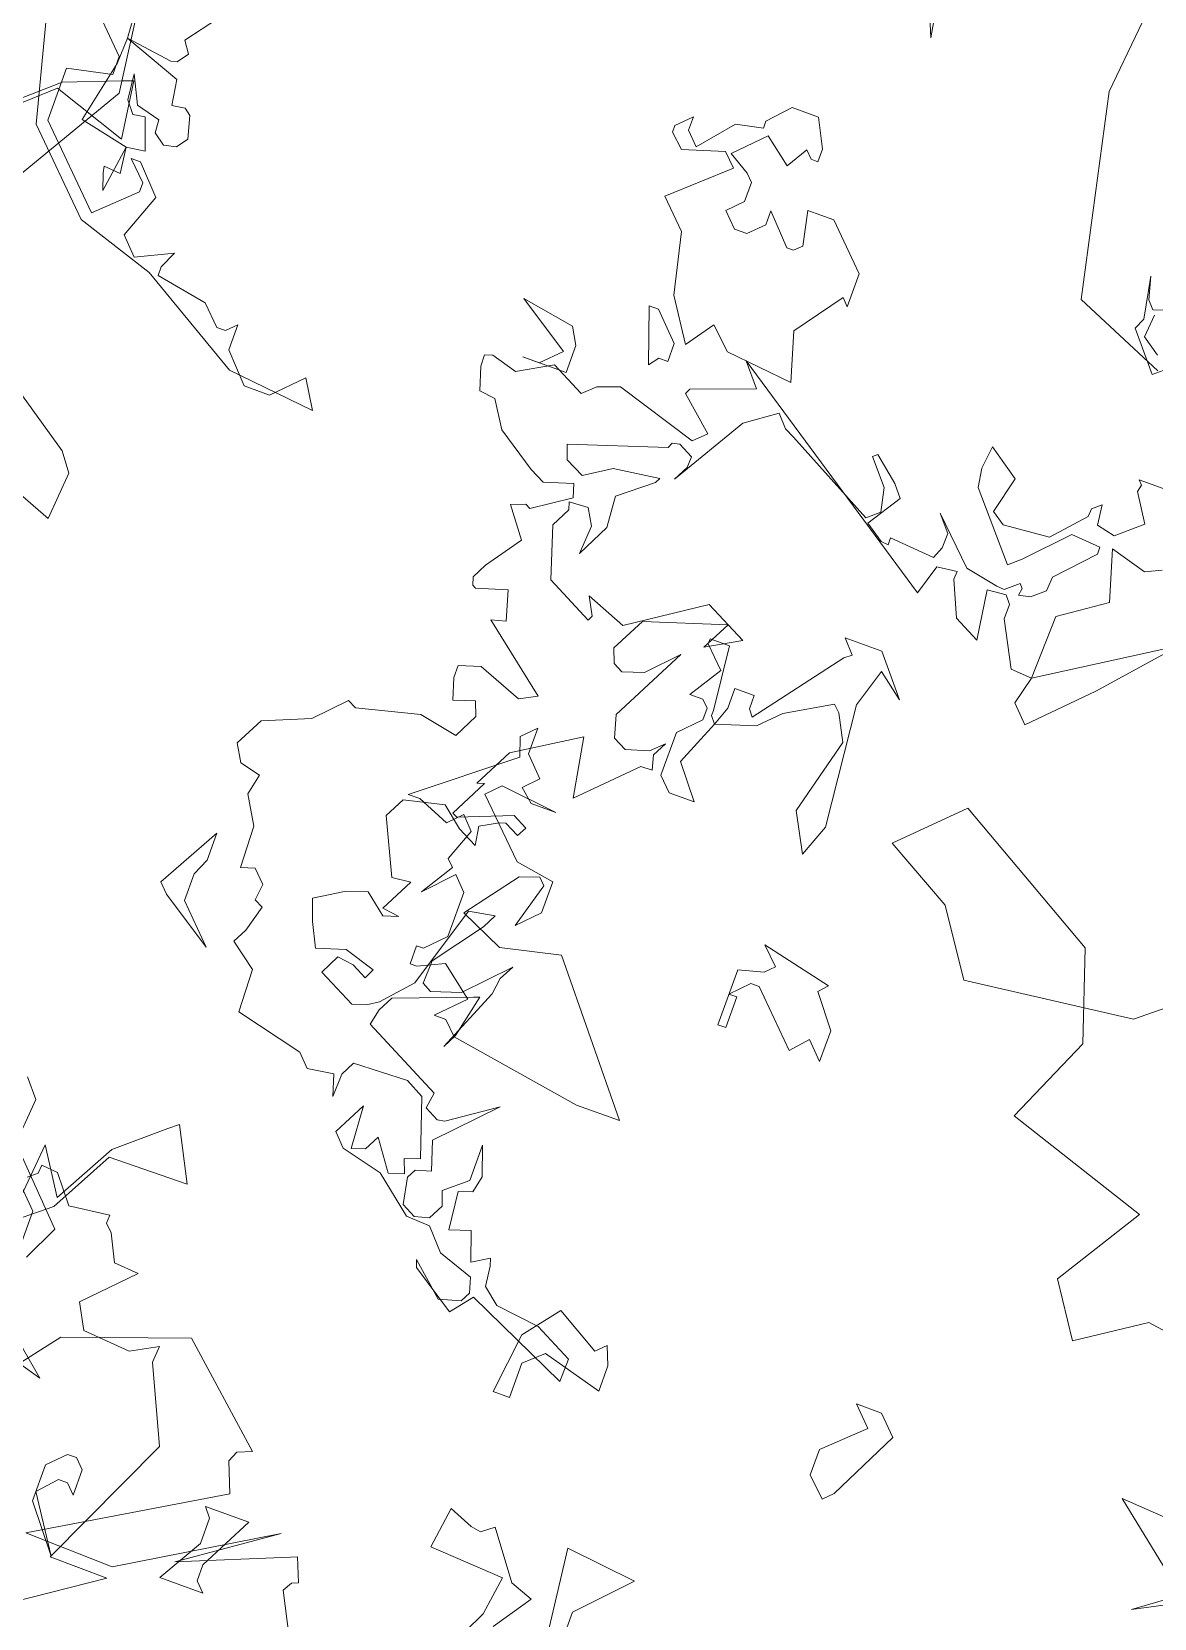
# Model space of a CAD drawing. Header units: metres. Extents: x -71 to 881, y -503 to 661.
# Drawn here: x 147.39 to 149.862, y 173.026 to 176.517 of the extents above; entities that cross this region are included whole.
import ezdxf

# ---------------------------------------------------------------- set-up
doc = ezdxf.new("R2010")
doc.units = ezdxf.units.M
doc.layers.add('ARBRE', color=100, linetype='Continuous', lineweight=13, true_color=0x00ff3f)

# ---------------------------------------------------------------- blocks, each defined once
blk = doc.blocks.new('WMF2', base_point=(0, 0.01))
at = {"color": 251, "lineweight": 0, "true_color": 0x636466}
for points in [[(8.83, -109.56), (3.27, -107.44), (3.01, -110.61), (3.9, -111.79), (16.57, -120.44), (8.22, -134.47), (9.81, -146.85)], [(55.69, -185.68), (50.55, -189.17), (54.41, -189.22), (50.23, -198.2), (52.48, -203.12), (52.39, -204.21), (54.12, -203.26), (57.28, -203.53), (58.15, -205.15), (55.25, -208.11), (56.89, -208.24), (57.74, -209.97), (58.25, -210.45), (58.2, -211), (60.88, -210.67), (62.28, -212.43), (63.37, -212.54), (63.42, -211.98), (64, -211.48)], [(65.45, -212.71), (65.14, -216.33), (66.13, -217.51)], [(177.81, -43.34), (178.67, -34.61), (175.87, -21.54), (169.72, -18.91)], [(37.02, -187.05), (39.7, -192.27), (39.35, -192.88), (38.94, -193.04), (39.56, -194.57), (39.97, -194.4), (46.81, -191.62), (41.05, -195.63), (50.47, -189.97), (56.38, -190.15), (44.99, -196.88), (45.76, -198.84), (45.47, -199.54), (44.55, -199.92), (50.64, -205.39), (58.51, -202.62), (66.66, -192.17)], [(120.42, -66.45), (119.65, -67.04), (117.45, -64.06), (115.93, -63.49), (117.61, -61.04)], [(119.88, -58.72), (118.5, -61.58), (118.12, -64.16), (123.08, -64.47), (122.69, -67.2), (121.11, -66.56), (120.42, -66.45), (120.42, -66.45)], [(155.35, -75.48), (154.92, -80.22), (153.06, -77.33), (150.8, -81.38), (147.91, -83.85), (147.29, -84.34), (145.55, -80.94), (150.8, -80.88), (153.05, -76.72), (155.95, -74.38)], [(113.17, -63.62), (113.17, -55.18), (115.36, -53.65), (120.07, -53.65), (116.91, -56.82), (116.91, -57.81), (116.37, -57.81), (114.82, -56.28), (113.72, -57.81), (114.82, -67.35), (110.12, -66.81), (113.17, -63.62), (113.17, -63.62)], [(147.98, -61.05), (146.87, -62.15), (146.26, -62.15), (145.66, -61.53), (145.66, -59.83), (146.26, -60.44), (146.87, -60.44), (147.98, -59.23), (145.66, -55.68), (147.98, -58.61), (147.98, -61.05), (147.98, -61.05)], [(136.37, -58.45), (136.37, -57.37), (135.76, -56.76), (138.68, -56.76), (136.98, -59.69), (136.98, -61.39), (137.47, -62), (134.54, -62), (136.37, -58.45), (136.37, -58.45)], [(74.34, -79.76), (79.68, -75.87), (76.6, -77.49), (82.66, -82.33), (73, -81.67)], [(88.43, -114.47), (92.34, -111.31), (103.35, -109.97), (106.1, -114.07), (110.61, -116.64), (106.84, -120.37), (96.77, -114.54), (94.84, -108.74), (97.41, -102.93), (91.6, -101), (87.74, -99.72), (91.28, -94.1), (89.03, -90.71), (84.85, -93.45), (79.38, -92.64)], [(97.72, -81.01), (100.04, -76.4), (100.64, -75.79), (101.87, -77), (101.87, -78.71), (99.41, -81.01), (100.64, -82.24), (98.93, -82.24), (97.72, -81.01), (97.72, -81.01)], [(122.21, -79.14), (120.38, -81.45), (117.46, -79.74), (116.86, -80.36), (116.37, -79.14), (116.37, -77.44), (120.38, -78.53), (121.59, -77.44), (121.59, -75.13), (122.69, -75.13), (122.21, -79.14), (122.21, -79.14)], [(100.32, -138.84), (101.34, -138.36), (103.76, -139.06), (102.79, -135.77), (105.69, -133.77), (105.82, -129.54), (107.25, -129.65), (108.74, -132.52), (108.73, -133.49), (109.15, -133.99), (110.39, -133.89), (109.93, -130.65), (111.62, -131.51), (112.63, -133.81), (112.58, -134.33), (113.9, -134.17), (114.51, -132.19), (129.81, -142.39), (128.59, -140.94), (132.57, -139.47), (132.73, -139.13), (130.53, -137.19), (131.32, -136.44), (136.79, -138.11), (138.2, -137.61), (139, -136.87), (141.22, -138.01), (143.41, -136.76), (145.13, -137.25), (145.63, -137.09), (145.6, -136.33), (145.13, -134.84), (144.07, -134.71), (142.97, -132.98), (140.36, -131.23), (139.36, -130.72), (137.49, -131.32), (137.22, -130.44), (139.58, -128.86), (139.92, -129.04), (140.84, -128.69), (139.42, -126.79), (141.03, -124.5), (141.52, -123.53), (141.36, -123.04), (141.12, -122.91), (139.13, -123.53), (138.58, -121.59), (139.52, -121.34), (135.03, -117.8), (136.15, -117.21), (139.1, -118.34), (140.49, -117.9), (140.5, -117.08), (140.06, -115.71), (138.68, -116.15), (138.33, -115.23), (139.13, -113.66), (141.69, -114.16), (145.74, -113.14), (146.33, -113.43), (148.12, -111.55), (151.13, -110.32), (152.08, -108.49), (151.44, -107.36), (150.04, -107.03), (150.34, -105.65), (149.29, -103.85), (149.18, -101.08), (148.29, -101.35), (147.47, -100.54), (147.61, -99.46), (147.03, -99.16), (147.51, -97.44), (147.99, -96.52), (146.26, -95.22), (146.17, -92.39), (141.64, -91.28), (140.84, -90.46), (139.13, -90.72), (138.69, -89.34), (138.63, -90.88), (138.17, -91.79), (134.57, -91.91), (133.35, -91.28), (132.09, -87.5), (133.07, -87.18), (132.73, -86.26), (133.71, -85.95), (135.09, -87.89), (135.6, -86.91), (136.47, -86.63), (136.66, -89.45), (137.77, -87.31), (136.97, -86.47), (134.21, -85.79), (131.7, -83.77), (130.11, -83.69), (128.85, -82.3), (126.54, -81.5), (126.24, -80.52), (126.57, -79.87), (128, -79.47), (130.14, -81.38), (129.97, -80.9), (127.04, -78.97), (125.91, -80.36), (118.92, -77.16), (118.88, -78.69), (121.4, -80.01), (124.34, -80.36), (125.43, -81.26), (125.58, -82.58), (125.74, -83.07), (126.83, -82.4), (127.49, -84.3), (128.86, -83.86), (129.13, -86.37), (128.24, -86.66), (128, -87.76), (128.66, -89.67), (128.66, -87.28), (130.11, -86.07), (129.76, -85.15), (130.27, -84.17), (131.22, -83.92), (132.14, -84.39), (132.47, -86.12), (132.16, -86.71), (131.17, -87.01), (131.77, -88.88), (128.43, -92.34), (131.45, -90.3), (131.93, -90.21), (132.84, -90.68), (132.69, -91.75), (138.01, -94.49), (137.8, -95.54), (137.29, -96.51), (132.41, -98.35), (132.02, -98.48), (132.65, -95.66), (133.11, -94.75), (131.35, -98.96), (131.2, -100.04), (130.7, -101), (133.23, -98.36), (135.1, -97.76), (135.74, -98.1), (135.68, -99.63), (133.33, -102.77), (132.87, -103.68), (134.56, -103.4), (136.24, -97.94), (137.95, -96.02), (138.58, -95.62), (139.55, -95.29), (142.04, -96.56), (141.41, -97.82), (140.33, -97.67), (139.33, -97.16), (139.01, -97.82), (141.07, -98.46), (142.94, -97.86), (143.7, -99.41), (144.2, -100.81), (142.43, -101.88), (141.01, -102.38), (139.61, -101.25), (138.63, -101.56), (139.77, -101.73), (138.66, -103.88), (139.89, -103.76), (141.57, -107.36), (140.9, -108.66), (138.27, -109.27), (136.88, -108.14), (135.58, -107.47), (135.77, -108.71), (134.62, -109.36), (134.22, -109.47), (133.26, -108.98), (132.92, -109.62), (133.89, -110.13), (137.3, -108.77), (137.63, -108.93), (136.36, -111.4), (136.84, -111.24), (135.54, -113.78), (131.42, -116.34), (130.72, -112.44), (127.35, -115.8), (126.6, -115.82), (126.85, -116.77), (126.37, -117.68), (127.17, -116.93), (128.65, -116.47), (129.55, -116.93), (129.96, -118.38), (127.38, -123.37), (129.16, -121.51), (130.54, -121.07), (131.19, -121.4), (131.54, -122.32), (130.4, -124.53), (125.18, -126.19), (126.16, -124.31), (123.96, -125.55), (126.75, -127), (131.48, -123.86), (134.15, -124.91), (133.52, -123.75), (133.68, -123.43), (136.79, -125.04), (137.86, -128.38), (137.23, -129.62), (137.38, -130.11), (136.11, -130.19), (135.51, -129.14), (135.65, -127.24), (134.56, -129.39), (134.72, -131.45), (132.62, -133.14), (132.44, -133.48), (135.45, -133.06), (137.16, -131.97), (138.4, -132.6), (138.75, -133.52), (132.62, -135.52), (132.46, -135.87), (131.99, -135.96), (131.01, -135.45), (131.05, -134.73), (131.55, -133.76), (128.65, -138.59), (126.7, -139.98), (125.97, -139.17), (125.32, -138.84), (119.23, -135.58), (118.45, -136.25), (118.79, -137.79), (120.16, -139.39), (119.88, -139.63), (118.23, -138.25), (117.58, -137.48), (118.99, -135.3), (117.81, -134.49), (117.3, -134.44), (117.31, -134.91), (114.32, -134.66), (114, -135.42), (113.97, -136.41), (114.88, -137.47), (112.09, -134.75), (109.9, -134.31), (109.39, -134.27), (108.55, -134.98), (108.32, -134.71), (108.41, -134.24), (107.65, -134.4), (106.82, -135.1), (106.74, -136.05), (104.54, -138.4), (104.55, -138.87), (106.51, -139.03), (108.95, -136.47), (109.72, -135.82), (113.14, -139.82), (113.34, -141.07), (113.17, -142.56), (111.11, -141.15), (111.72, -138.72), (110.83, -138.12), (107.79, -138.4), (105.92, -140.47), (105.88, -141), (105.33, -141.47), (105.18, -140.15), (103.95, -139.86), (102.35, -141.23), (103.5, -143.03), (103.41, -143.5), (103.65, -143.77), (100.39, -143.77)], [(106.29, -153.98), (106.42, -152.45), (105.24, -151.63)], [(104.58, -150.84), (105.14, -150.36), (107.17, -152.77), (106.84, -153.51), (107.36, -156.24), (106.96, -154.77), (106.52, -154.26), (104.73, -154.84)], [(132.71, -95.54), (133.58, -96.42), (134.37, -96.42), (132.71, -98.1), (134.81, -99.76), (136.47, -98.97), (136.93, -98.97), (136.93, -100.2), (136.47, -100.2), (135.25, -101.44), (135.25, -104.42), (136.12, -105.31), (137.8, -103.54), (136.47, -105.66), (136.93, -106.1), (136.12, -108.22), (136.93, -109.09), (137.8, -108.22), (139.92, -109.09), (140.71, -109.09), (134.81, -113.75), (135.25, -114.99), (134.37, -115.87), (134.37, -114.12), (133.14, -112.88), (134.02, -111.98), (133.14, -111.2), (131.46, -111.2), (135.25, -111.63), (136.12, -110.76), (132.71, -107.41), (130.14, -106.98), (130.14, -104.87), (131.46, -103.54), (130.59, -106.54), (131.03, -106.98), (132.27, -106.54), (134.81, -103.19), (131.92, -101.88), (128.03, -102.76), (120.98, -94.11), (123.89, -94.11), (132.71, -95.54), (132.71, -95.54)], [(151.83, -99.7), (151.83, -97.88), (149.53, -95.56), (153.05, -97.88), (153.66, -98.49), (151.35, -102.62), (151.35, -100.8), (151.83, -99.7), (151.83, -99.7)], [(111.88, -106.14), (110.25, -104.06), (110.25, -101.98), (111.34, -103.08), (112.32, -101.98), (115.5, -105.17), (116.06, -105.17), (117.15, -104.06), (116.61, -104.06), (116.61, -101.98), (117.15, -101.98), (117.15, -105.71), (115.5, -106.14), (114.95, -106.7), (116.06, -107.79), (111.34, -106.7), (111.88, -106.14), (111.88, -106.14)], [(115.75, -121.61), (116.64, -123.29), (117.08, -123.72), (119.97, -122.05), (121.3, -120.73), (123.86, -119.93), (125.08, -116.95), (123.4, -114.83), (125.08, -114.83), (125.96, -115.71), (125.96, -118.61), (124.64, -119.93), (124.64, -120.73), (125.08, -121.17), (125.96, -121.17), (124.64, -123.29), (125.96, -124.6), (125.96, -124.95), (124.64, -124.95), (124.21, -120.73), (124.21, -120.38), (123.86, -119.93), (123.4, -121.17), (123.4, -122.5), (122.09, -122.5), (122.09, -121.61), (121.74, -121.17), (117.52, -126.7), (117.08, -127.05), (117.87, -127.93), (115.4, -127.93), (113.63, -125.83), (113.28, -125.39), (114.96, -126.7), (115.75, -124.16), (114.96, -116.16), (115.75, -114.04), (117.08, -116.51), (115.75, -121.61), (115.75, -121.61)], [(15.36, -130.85), (11.87, -133.9), (8.32, -135.28), (7.59, -135.54), (7.07, -131.77), (12.02, -133.45), (15.55, -130.27)], [(105.82, -129.54), (97.54, -134.76), (98.14, -137.7), (98.75, -138.3), (97.05, -140.62), (95.83, -140.62), (97.05, -135.38), (101.69, -130.15), (105.21, -126.6), (106.3, -127.7), (105.82, -129.54), (105.82, -129.54)], [(167.53, -134.78), (172.77, -136.49), (177.52, -141.23), (181.55, -156.93)], [(176.31, -149.38), (174, -147.07), (174, -145.86), (176.91, -145.25), (176.91, -141.71), (172.29, -137.1), (169.85, -139.41), (169.85, -140.01), (171.07, -141.23), (170.45, -141.23), (168.76, -139.41), (169.85, -136.49), (168.76, -135.38), (166.44, -136.49), (166.93, -135.38), (166.93, -134.78), (163.52, -134.17), (162.29, -132.95), (161.69, -132.95), (161.08, -133.55), (161.08, -131.86), (159.38, -130.03), (157.67, -130.03), (155.85, -131.86), (154.74, -130.03), (160.6, -130.65), (167.53, -134.78), (167.53, -134.78)], [(140.36, -139.63), (140.36, -137.8), (143.28, -137.8), (142.18, -137.8), (140.97, -139.01), (144.49, -141.33), (140.97, -140.72), (140.36, -139.63), (140.36, -139.63)], [(172.09, -138.69), (172.45, -139.76), (172.53, -140.18), (171.42, -140.08), (171.62, -141.79), (170.39, -141.96), (171.14, -144.02), (171.94, -143.9), (172.54, -144.66), (172.74, -146.37), (171.85, -144.55), (170.26, -144.14), (170.19, -143.29), (169.43, -142.72), (168.61, -142.9), (168.09, -143.61), (168.48, -145.07), (168.92, -145.41), (169.79, -145.28), (170.04, -146.94), (173.91, -148.36), (170.8, -147.91), (170.41, -148.01), (169.9, -148.71), (170.41, -149.48), (167.33, -153.6)], [(174.04, -150.58), (173.91, -148.36), (173.97, -146.62), (174.86, -142.5), (171.62, -141.79), (172.09, -138.69), (172.09, -138.69)], [(134.49, -141.88), (134.49, -140.66), (135.1, -140.66), (135.58, -140.05), (136.81, -143.6), (136.19, -143.6), (134.49, -141.88), (134.49, -141.88)], [(132.52, -143.85), (133.8, -142.07), (135.57, -144.77), (136.49, -148.75), (138.25, -150.51), (134.73, -153.67), (135.57, -154.51), (138.25, -153.67), (139.17, -154.51), (139.17, -154.97), (138.25, -155.89), (138.25, -154.97), (137.42, -154.14), (135.57, -156.36), (133.8, -156.73), (133.8, -157.19), (132.52, -158.58), (130.73, -158.58), (129.81, -156.73), (129.81, -155.89), (130.27, -155.89), (130.73, -156.36), (131.57, -154.97), (133.35, -156.36), (135.2, -154.51), (133.8, -153.67), (133.35, -153.21), (133.35, -151.92), (134.27, -150.97), (133.35, -150.05), (132.52, -150.05), (131.57, -150.97), (131.57, -151.92), (129.81, -150.05), (129.35, -150.05), (128.88, -150.51), (129.35, -152.75), (127.59, -152.75), (124.91, -150.05), (124.91, -147.83), (125.36, -148.29), (127.59, -145.23), (126.66, -142.07), (131.11, -142.53), (132.52, -143.85), (132.52, -143.85)], [(135.09, -169.28), (136.91, -170.51), (138.01, -171.61), (135.68, -169.9), (134.47, -169.9), (133.38, -170.99), (135.68, -173.42), (135.68, -177.45), (134.47, -176.35), (131.54, -177.45), (135.09, -173.91), (132.16, -170.99), (126.32, -172.2), (124, -172.2), (125.23, -170.51), (126.32, -169.28), (125.71, -165.75), (128.13, -171.61), (135.09, -169.28), (135.09, -169.28)], [(62.92, -202.64), (62.92, -209.57), (64.13, -210.8)], [(65.23, -213.12), (61.21, -208.97), (62.31, -206.67)], [(62.31, -202.64), (58.89, -199.71), (60.6, -200.21)]]:
    blk.add_lwpolyline(points, dxfattribs=at)

msp = doc.modelspace()

# ---------------------------------------------------------------- block references
at = {"layer": 'ARBRE', "color": 251, "lineweight": 5, "true_color": 0x636466, "xscale": 0.03451886634015593, "yscale": 0.03451886634015593, "zscale": 0.03451886634015593, "rotation": 160.1685466476646}
for p in [(155.1589, 173.1687), (146.2744, 171.9184), (151.5104, 169.6484), (146.9813, 166.3795)]:
    msp.add_blockref('WMF2', p, dxfattribs=at)

doc.saveas('drawing.dxf')
